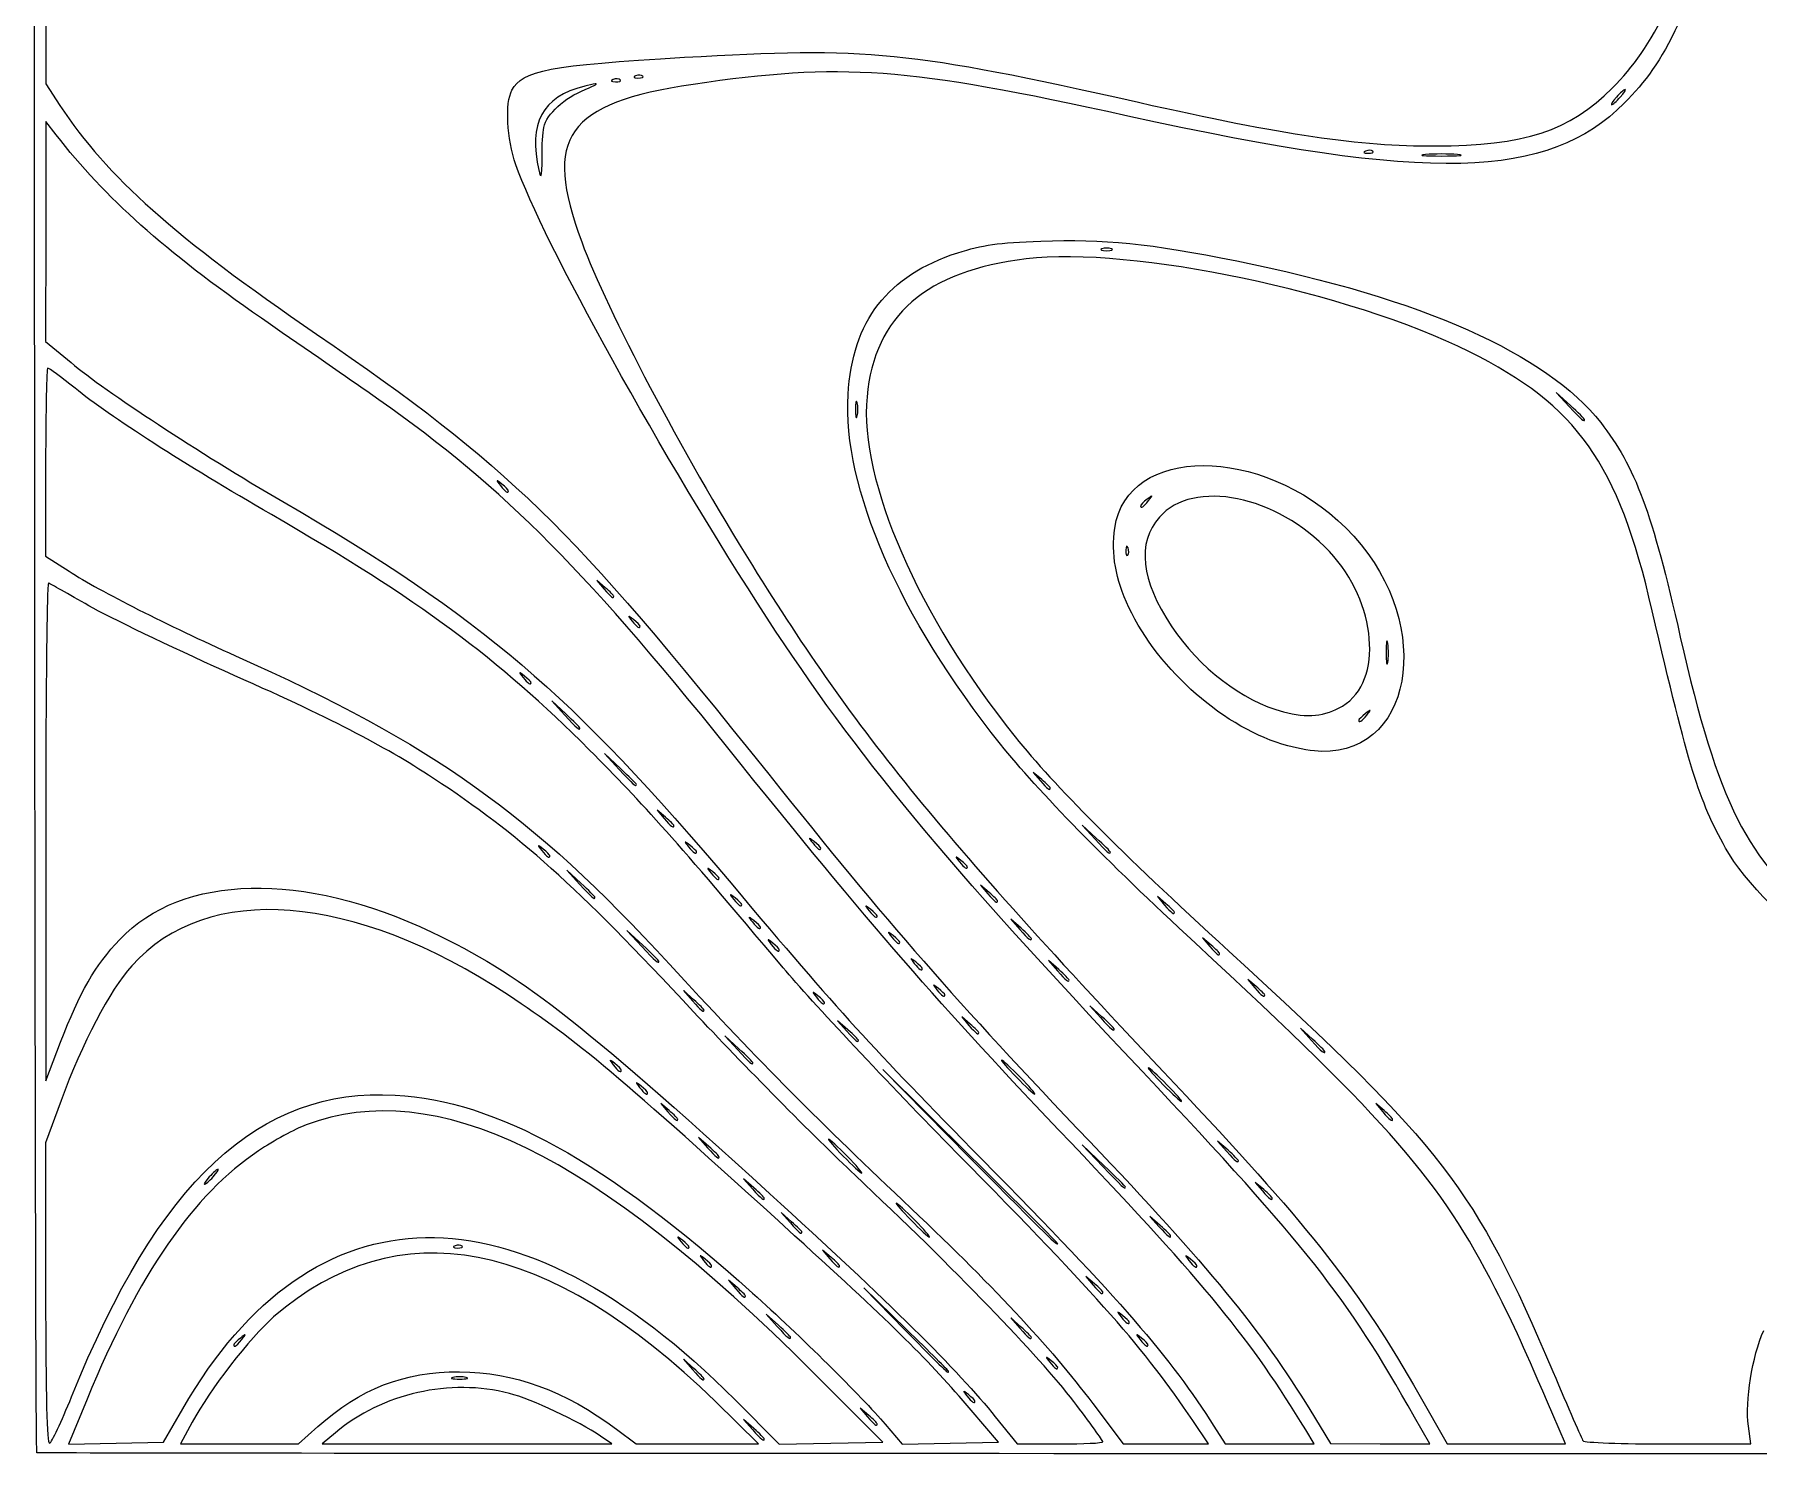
# Model space of a CAD drawing. Extents: x 32 to 2528, y 45 to 1395.
# Drawn here: x 32 to 643, y 46 to 549 of the extents above; entities that cross this region are included whole.
import ezdxf

# ---------------------------------------------------------------- set-up
doc = ezdxf.new("R2010")
doc.units = 0
doc.layers.add('Image', color=7, linetype='CONTINUOUS')

msp = doc.modelspace()

# ---------------------------------------------------------------- linework, layer by layer
at = {"layer": 'Image', "color": 7}
for points in [[(53.480884, 698.67211), (36, 666.01089), (36.0043, 598.67211), (36.0086, 531.33333), (41.065802, 523.72716)], [(39.729276, 513.35117), (36.12522, 518), (36.062609, 479.02932), (36, 440.05865), (45, 432.5632)], [(576.33333, 417.4051), (571.33333, 422), (575.92823, 417)], [(36, 397.2995), (36, 363.9322), (44.333333, 358.6135)], [(234.33333, 352.7933), (231.33333, 355.3333), (233.87332, 352.3333)], [(220.33333, 308.0718), (215.33333, 312.6667), (219.92823, 307.6667)], [(239.66667, 288.7294), (234, 294), (239.2706, 288.3333)], [(476.14977, 296.7739), (476.14977, 296.7741)], [(389, 284.7933), (386, 287.3333), (388.53999, 284.3333)], [(255.66667, 271.46), (252.66667, 274), (255.20665, 271)], [(36.041387, 266.4444), (36.082777, 178), (41.30642, 191.7183)], [(408.33333, 264.0724), (403.33333, 268.6673), (407.92823, 263.6673)], [(225.66667, 248.0721), (220.66667, 252.667), (225.26156, 247.667)], [(370.33333, 244.7936), (367.33333, 247.3336), (369.87332, 244.3336)], [(433, 240.7933), (430, 243.3333), (432.53999, 240.3333)], [(381.66667, 232.1009), (378, 235.3333), (381.23241, 231.6667)], [(247.66667, 226.0627), (242, 231.3333), (247.2706, 225.6667)], [(449, 226.1267), (446, 228.6667), (448.53999, 225.6667)], [(395, 217.4342), (391.33333, 220.6667), (394.56575, 217)], [(465, 211.4599), (462, 214), (464.53999, 211)], [(265.66667, 206.7676), (262, 210), (265.23241, 206.3333)], [(410.33333, 200.7505), (406, 204.6667), (409.91612, 200.3333)], [(320.33333, 196.1009), (316.66667, 199.3333), (319.89908, 195.6667)], [(363.66667, 198.1267), (360.66667, 200.6667), (363.20665, 197.6667)], [(485, 192.7505), (480.66667, 196.6667), (484.58279, 192.3333)], [(281.66667, 189.4051), (276.66667, 194), (281.26156, 189)], [(363.66667, 151.3442), (332.66667, 182), (363.32247, 151)], [(41.483505, 171.0064), (36, 156.0129), (36, 102.562)], [(257, 167.46), (254, 170), (256.53999, 167)], [(510.33333, 167.46), (507.33333, 170), (509.87332, 167)], [(271, 154.7676), (267.33333, 158), (270.56575, 154.3333)], [(411, 148.0459), (403.33333, 155.3337), (410.62112, 147.6671)], [(455, 153.4343), (451.33333, 156.6667), (454.56575, 153)], [(287, 140.1009), (283.33333, 143.3333), (286.56575, 139.6667)], [(467.66667, 139.4603), (464.66667, 142.0003), (467.20665, 139.0003)], [(300.33333, 128.1009), (296.66667, 131.3333), (299.89908, 127.6667)], [(431, 126.7676), (427.33333, 130), (430.56575, 126.3333)], [(314.33333, 115.4604), (311.33333, 118.0005), (313.87332, 115.0005)], [(281, 104.7933), (278, 107.3333), (280.53999, 104.3333)], [(341, 90.0228), (326, 104.6667), (340.64393, 89.6667)], [(407.66667, 106.1267), (404.66667, 108.6667), (407.20665, 105.6667)], [(295.66667, 91.4172), (291.33333, 95.3333), (295.24945, 91)], [(381.66667, 90.7676), (378, 94.0003), (381.23241, 90.3336)], [(385.33333, 87.1012), (385.33333, 87.1009)], [(265.66667, 76.1009), (262, 79.3333), (265.23241, 75.6667)], [(280.30788, 64.9693), (295.94909, 49.2577), (314.30788, 49.6289), (332.66667, 50), (308, 74.6928)], [(50.68342, 65.2433), (44.111088, 49.2545), (60.947676, 49.6272), (77.784265, 50), (84.564372, 61.7556)], [(238.27612, 54.5388), (245.21892, 49.3333), (266.94279, 49.3763), (288.66667, 49.4193), (273.33333, 64.3771)], [(327.66667, 59.46), (324.66667, 62), (327.20665, 59)], [(333.54161, 56.2917), (339.52965, 49.2501), (356.58463, 49.6251), (373.6396, 50), (363.97347, 61.3333)], [(407.06339, 63.6667), (417.81815, 49.3333), (432.95875, 49.3333), (448.09936, 49.3333), (442.48696, 57.6667)], [(484.00007, 61.4893), (491.3334, 49.4488), (508.93243, 49.3918), (526.53144, 49.3348), (521.13275, 58.862), (521.13268, 58.8605)], [(522.64016, 66.9335), (532.61362, 49.3333), (553.58959, 49.3333), (574.56555, 49.3333), (570.09275, 59.7833)], [(87.950588, 57.0406), (83.843623, 49.3351), (104.72591, 49.3351), (125.60819, 49.3351), (132.45052, 55.487), (132.45052, 55.4852)], [(287, 54.7676), (283.33333, 58), (286.56575, 54.3333)], [(372.54392, 59), (380.30037, 49.3333), (395.48352, 49.3333)], [(450.00028, 55.6691), (454, 49.3381), (469.77541, 49.3381), (485.55083, 49.3381), (482.5242, 54.3381), (482.5242, 54.3333)], [(610.87047, 49.3333), (640.25024, 49.3333), (639.39757, 55.6667)], [(138.66667, 53.3231), (134, 49.4051), (185.33333, 49.3781), (236.66667, 49.3511), (232.66667, 52.0805), (232.66667, 52.0803)], [(32.897431, 46.2182), (32.893031, 46.2181)]]:
    msp.add_lwpolyline(points, dxfattribs=at)
for points in [[(239.63889, 532.80551)], [(247.63889, 534.13884)], [(594, 526.66667)], [(506.30556, 507.47217)], [(211.94085, 505.66667)], [(536.33333, 506.30961)], [(413.66667, 472.88304)], [(323.58577, 418.3333)], [(581.33333, 412.4051)], [(200, 387.1701)], [(426.83675, 383.6667)], [(419.57743, 366.9167)], [(237.33333, 349.7933)], [(246.66667, 339.1701)], [(511.62334, 332.9817)], [(208, 319.1701)], [(495.57207, 310.8792)], [(504.17008, 307.6667)], [(225.33333, 303.0718)], [(245.33333, 283.0627)], [(392, 281.7933)], [(258.66667, 268.46)], [(214.66667, 257.837)], [(266.66667, 259.1704)], [(310.66667, 260.5041)], [(413.33333, 259.0724)], [(362.66667, 253.837)], [(274.66667, 249.837)], [(230.66667, 243.0721)], [(282.66667, 240.5034)], [(373.33333, 241.7936)], [(289.33333, 232.5034)], [(330.66667, 236.5034)], [(436, 237.7933)], [(338.66667, 227.1701)], [(385.33333, 228.4343)], [(253.33333, 220.3961)], [(296, 224.5034)], [(452, 223.1267)], [(346.66667, 217.8367)], [(354.66667, 208.5034)], [(398.66667, 213.7676)], [(468, 208.46)], [(269.33333, 203.1009)], [(312, 205.8367)], [(414.66667, 196.4172)], [(324, 192.4343)], [(366.66667, 195.1267)], [(286.66667, 184.4051)], [(489.33333, 188.4172)], [(240, 181.8367)], [(381.33333, 179.3333)], [(249.33333, 173.8367)], [(433.33333, 176.6667)], [(260, 164.46)], [(513.33333, 164.46)], [(274.66667, 151.1009)], [(320, 151.3333)], [(458.66667, 149.7676)], [(95.333333, 144)], [(290.66667, 136.4343)], [(418.66667, 140.3793)], [(470.66667, 136.4603)], [(344, 128.6667)], [(304, 124.4343)], [(434.66667, 123.1009)], [(183.63889, 119.4727)], [(264, 119.1701)], [(394.66667, 120.3442)], [(272, 112.5034)], [(317.33333, 112.4605)], [(444, 112.5034)], [(284, 101.7933)], [(410.66667, 103.1267)], [(420, 92.5035)], [(105.50341, 86.333)], [(300, 87.0839)], [(426.66667, 84.5032)], [(356, 75.0228)], [(394.66667, 76.5035)], [(185, 72.9191)], [(269.33333, 72.4343)], [(45.180213, 66.0201)], [(365.33333, 64.5035)], [(330.66667, 56.46)], [(290.66667, 51.1009)], [(410.66667, 50.1009)]]:
    msp.add_lwpolyline(points, close=True, dxfattribs=at)
for points in [[(32.893031, 46.2181), (32.414104, 46.6971), (32.043349, 320.1439), (32.069132, 653.87776)], [(591.17752, 529.8806), (606.28992, 545.15195), (614.00585, 561.46819), (634.4254, 621.33333)], [(637.99118, 615.97369), (617.02706, 553.68332), (610.49552, 539.65652), (595.40474, 524.51724)], [(262.42295, 540.78885), (326.92124, 544.59756), (342.37956, 543.06492), (423.33333, 524.83525)], [(201.23152, 529.14308), (204.99753, 536.17995), (214.27545, 537.94569), (262.42295, 540.78885)], [(419.48431, 519.97928), (340.9899, 537.31551), (318.12688, 538.97456), (265.41823, 531.15904)], [(227.24927, 529.37944), (231.05988, 530.91096), (232.25789, 531.73952), (230, 531.28188)], [(237.08333, 532.91076), (236.01969, 532.48513), (236.33563, 532.16919), (237.88889, 532.10521)], [(239.63889, 532.80556), (239.19583, 533.24861), (238.04583, 533.29597), (237.08333, 532.91076)], [(237.88889, 532.10521), (239.29444, 532.04731), (240.08195, 532.36245), (239.63889, 532.80551)], [(245.08333, 534.24409), (244.01969, 533.81847), (244.33563, 533.50252), (245.88889, 533.43855)], [(247.63889, 534.13889), (247.19583, 534.58195), (246.04583, 534.62931), (245.08333, 534.24409)], [(245.88889, 533.43855), (247.29444, 533.38065), (248.08195, 533.69579), (247.63889, 534.13884)], [(202.66724, 502.66667), (199.41797, 512.05903), (198.74365, 524.49447), (201.23152, 529.14308)], [(230, 531.28188), (213.45115, 527.92767), (207.5408, 519.68899), (210.18913, 503.66667)], [(265.41823, 531.15904), (220.43183, 524.48857), (212.10696, 512.70499), (225.97846, 475.33333)], [(212.54055, 515.89253), (213.64113, 520.77832), (219.7222, 526.35425), (227.24927, 529.37944)], [(528.37917, 509.35648), (559.87167, 509.39488), (576.17944, 514.72475), (591.17752, 529.8806)], [(592.66667, 526.66667), (591.33935, 525.2), (590.55336, 524), (590.92003, 524)], [(590.92003, 524), (591.28669, 524), (592.67268, 525.2), (594, 526.66667)], [(595.74664, 529.33333), (595.37997, 529.33333), (593.99399, 528.13333), (592.66667, 526.66667)], [(594, 526.66667), (595.32732, 528.13333), (596.11331, 529.33333), (595.74664, 529.33333)], [(41.065802, 523.72716), (58.092984, 498.11772), (81.395032, 477.34691), (132.00007, 442.67077)], [(595.40474, 524.51724), (568.36939, 497.395), (526.61718, 496.31797), (419.48431, 519.97928)], [(423.33333, 524.83525), (475.08613, 513.18124), (501.26737, 509.32337), (528.37917, 509.35648)], [(112.50885, 448.28104), (77.978607, 472.23467), (57.209308, 490.80389), (39.729276, 513.35117)], [(211.94085, 505.66667), (211.87095, 509.51667), (212.14088, 514.11831), (212.54055, 515.89253)], [(503.75, 507.57743), (502.68636, 507.1518), (503.00229, 506.83585), (504.55556, 506.77188)], [(506.30556, 507.47223), (505.86251, 507.91528), (504.71249, 507.96264), (503.75, 507.57743)], [(504.55556, 506.77188), (505.96111, 506.71398), (506.74861, 507.02912), (506.30556, 507.47217)], [(291.70212, 342), (255.29075, 397.7682), (211.81713, 476.21788), (202.66724, 502.66667)], [(210.18913, 503.66667), (211.35412, 496.61852), (212.08975, 497.45841), (211.94085, 505.66667)], [(525, 506.30961), (521.88333, 506.02889), (524.43333, 505.79921), (530.66667, 505.79921)], [(536.33333, 506.30961), (533.21667, 506.59032), (528.11667, 506.59032), (525, 506.30961)], [(530.66667, 505.79921), (536.9, 505.79921), (539.45, 506.02889), (536.33333, 506.30961)], [(225.97846, 475.33333), (235.15732, 450.60425), (261.42976, 400.773), (286.434, 360.6667)], [(320.33987, 421.2472), (321.90047, 447.39488), (334.36227, 463.49203), (359.24344, 471.49961)], [(359.24344, 471.49961), (367.97692, 474.31033), (373.51952, 475.09184), (388.71297, 475.65481)], [(540.5452, 436.42), (498.23237, 457.57589), (420.82969, 473.81032), (383.51657, 469.35521)], [(388.71297, 475.65481), (411.02676, 476.48161), (427.23683, 474.83705), (458.0806, 468.61723)], [(410.33333, 472.88304), (409.41667, 472.51316), (410.16667, 472.21052), (412, 472.21052)], [(413.66667, 472.88304), (412.75, 473.25292), (411.25, 473.25292), (410.33333, 472.88304)], [(412, 472.21052), (413.83333, 472.21052), (414.58333, 472.51316), (413.66667, 472.88304)], [(383.51657, 469.35521), (348.03855, 465.1192), (329.76309, 449.28836), (327.07107, 420.4601)], [(458.0806, 468.61723), (523.6162, 455.40159), (567.90421, 435.7271), (587.06152, 411.3187)], [(149.84219, 422.4063), (141.68872, 428.0495), (124.88872, 439.6931), (112.50885, 448.28104)], [(132.00007, 442.67077), (200.167, 395.9607), (221.61987, 375.0765), (292.25226, 286.6667)], [(605.3376, 344.6667), (593.09611, 397.2158), (578.98285, 417.2017), (540.5452, 436.42)], [(36.737795, 430.6667), (36.332008, 430.6667), (36, 415.6514), (36, 397.2995)], [(46.404461, 423.4815), (41.493583, 427.4333), (37.143583, 430.6667), (36.737795, 430.6667)], [(45, 432.5632), (57.316911, 422.3054), (90.330379, 400.6479), (120, 383.3618)], [(116, 378.7126), (85.296511, 396.4601), (58.812683, 413.4965), (46.404461, 423.4815)], [(277.78051, 296), (224.87072, 361.8979), (195.87701, 390.5445), (149.84219, 422.4063)], [(374.39325, 297.3333), (338.51324, 342.2037), (318.37728, 388.3641), (320.33987, 421.2472)], [(323.58577, 418.3333), (323.2504, 419.6167), (322.976, 418.5667), (322.976, 416)], [(322.976, 416), (322.976, 413.4333), (323.2504, 412.3833), (323.58577, 413.6667)], [(323.58577, 413.6667), (323.92113, 414.95), (323.92113, 417.05), (323.58577, 418.3333)], [(327.07107, 420.4601), (324.29131, 390.6922), (345.16635, 342.7814), (379.55633, 300)], [(575.92823, 417), (580.20504, 412.3461), (581.33333, 411.3869), (581.33333, 412.4051)], [(581.33333, 412.4051), (581.33333, 412.6279), (579.08333, 414.8779), (576.33333, 417.4051)], [(587.06152, 411.3187), (599.33279, 395.6838), (605.28781, 379.6441), (615.27247, 335.3333)], [(414.87605, 373.9149), (419.2464, 403.4494), (466.87449, 403.4989), (496.8024, 373.9999)], [(197.66667, 389.5034), (195.55192, 391.1619), (195.50476, 391.1147), (197.16325, 389)], [(490.94211, 365.6119), (472.33127, 385.514), (442.70263, 391.5045), (430.66841, 377.7983)], [(197.16325, 389), (198.90508, 386.779), (200, 386.0727), (200, 387.1701)], [(200, 387.1701), (200, 387.4469), (198.95, 388.4969), (197.66667, 389.5034)], [(426.83675, 383.6667), (428.49524, 385.7814), (428.44808, 385.8286), (426.33333, 384.1701)], [(120, 383.3618), (190.81717, 342.1023), (221.96181, 315.5356), (279.46863, 247.3333)], [(426.33333, 384.1701), (425.05, 383.1636), (424, 382.1136), (424, 381.8367)], [(424, 381.8367), (424, 380.7394), (425.09492, 381.4457), (426.83675, 383.6667)], [(228.66667, 295.3593), (196.16444, 327.9037), (168.52709, 348.3504), (116, 378.7126)], [(419.88495, 345.8276), (415.13721, 355.9733), (413.54353, 364.9098), (414.87605, 373.9149)], [(430.66841, 377.7983), (422.67991, 368.6999), (424.12667, 355.3479), (434.836, 339.3361)], [(496.8024, 373.9999), (527.92743, 343.321), (522.46719, 294.1685), (488, 294.7617)], [(419.57748, 366.9167), (419.15185, 367.9803), (418.83591, 367.6644), (418.77193, 366.1111)], [(419.47223, 364.3611), (419.91528, 364.8042), (419.96264, 365.9542), (419.57743, 366.9167)], [(286.434, 360.6667), (324.04846, 300.3338), (352.78715, 265.186), (440.15272, 172.6667)], [(418.77193, 366.1111), (418.71403, 364.7056), (419.02917, 363.9181), (419.47223, 364.3611)], [(495.57207, 310.8792), (510.19696, 319.6937), (507.84139, 347.54), (490.94211, 365.6119)], [(37.010695, 354.4444), (36.454813, 354.6889), (36.018624, 315.0889), (36.041387, 266.4444)], [(51.344028, 346.3882), (44.016577, 350.5747), (37.566577, 354.2), (37.010695, 354.4444)], [(44.333333, 358.6135), (55.577353, 351.4369), (79.095037, 339.5036), (103.33333, 328.6758)], [(233.87332, 352.3333), (236.26028, 349.5141), (237.33333, 348.7263), (237.33333, 349.7933)], [(237.33333, 349.7933), (237.33333, 350.0464), (235.98333, 351.3964), (234.33333, 352.7933)], [(99.318085, 323.3211), (80.259805, 331.8215), (58.67148, 342.2017), (51.344028, 346.3882)], [(244.33333, 341.5034), (242.21859, 343.1619), (242.17143, 343.1147), (243.82992, 341)], [(476.14977, 296.7741), (454.15, 302.6905), (430.36907, 323.4236), (419.88495, 345.8276)], [(631.34347, 260.4964), (621.75132, 277.7687), (618.37933, 288.6824), (605.3376, 344.6667)], [(243.82992, 341), (245.57175, 338.779), (246.66667, 338.0727), (246.66667, 339.1701)], [(246.66667, 339.1701), (246.66667, 339.4469), (245.61667, 340.4969), (244.33333, 341.5034)], [(424.6414, 181.3333), (354.01499, 256.367), (323.65908, 293.0543), (291.70212, 342)], [(434.836, 339.3361), (444.95011, 324.2142), (459.90629, 312.7507), (474.66667, 308.8068)], [(511.04801, 330), (511.03901, 326.3333), (511.28876, 324.6751), (511.60524, 326.315)], [(511.62344, 332.9817), (511.31697, 335.0084), (511.05803, 333.6667), (511.04801, 330)], [(511.60524, 326.315), (511.92172, 327.9549), (511.92992, 330.9549), (511.62334, 332.9817)], [(615.27247, 335.3333), (628.38608, 277.1365), (640.01893, 253.9426), (664.13461, 237.9105)], [(103.33333, 328.6758), (173.31136, 297.4149), (208.18448, 272.6242), (257.04491, 219.4048)], [(173.47333, 285.1912), (154.84649, 297.3909), (137.77929, 306.1667), (99.318085, 323.3211)], [(205.66667, 321.5034), (203.55192, 323.1619), (203.50476, 323.1147), (205.16325, 321)], [(205.16325, 321), (206.90508, 318.779), (208, 318.0727), (208, 319.1701)], [(208, 319.1701), (208, 319.4469), (206.95, 320.4969), (205.66667, 321.5034)], [(219.92823, 307.6667), (224.20504, 303.0128), (225.33333, 302.0536), (225.33333, 303.0718)], [(225.33333, 303.0718), (225.33333, 303.2946), (223.08333, 305.5446), (220.33333, 308.0718)], [(474.66667, 308.8068), (483.04757, 306.5675), (489.47544, 307.2047), (495.57207, 310.8792)], [(503.66667, 308.1701), (502.38333, 307.1636), (501.33333, 306.1136), (501.33333, 305.8367)], [(501.33333, 305.8367), (501.33333, 304.7394), (502.42825, 305.4457), (504.17008, 307.6667)], [(504.17008, 307.6667), (505.82857, 309.7814), (505.78141, 309.8286), (503.66667, 308.1701)], [(379.55633, 300), (393.78792, 282.2958), (416.2566, 259.7493), (455.33333, 223.9607)], [(297.39929, 218.0267), (259.34595, 263.2362), (248.00756, 275.9933), (228.66667, 295.3593)], [(399.37477, 156), (352.20368, 205.5202), (328.69245, 232.5903), (277.78051, 296)], [(443.33333, 226.9114), (411.97541, 255.9056), (387.65427, 280.7495), (374.39325, 297.3333)], [(488, 294.7617), (485.43333, 294.8057), (480.10073, 295.7114), (476.14977, 296.7739)], [(239.2706, 288.3333), (244.1722, 283.0634), (245.33333, 282.054), (245.33333, 283.0627)], [(245.33333, 283.0627), (245.33333, 283.2806), (242.78333, 285.8306), (239.66667, 288.7294)], [(265.63484, 202.5155), (223.56775, 247.6235), (203.91573, 265.2528), (173.47333, 285.1912)], [(292.25226, 286.6667), (334.66782, 233.5756), (358.31591, 206.5263), (406.00007, 156.5591)], [(388.53999, 284.3333), (390.92695, 281.5141), (392, 280.7263), (392, 281.7933)], [(392, 281.7933), (392, 282.0464), (390.65, 283.3964), (389, 284.7933)], [(255.20665, 271), (257.59361, 268.1807), (258.66667, 267.393), (258.66667, 268.46)], [(258.66667, 268.46), (258.66667, 268.713), (257.31667, 270.063), (255.66667, 271.46)], [(264.33333, 261.5037), (262.21859, 263.1622), (262.17143, 263.115), (263.82992, 261.0003)], [(308.33333, 262.8374), (306.21859, 264.4959), (306.17143, 264.4487), (307.82992, 262.334)], [(310.66667, 260.5041), (310.66667, 260.7809), (309.61667, 261.8309), (308.33333, 262.8374)], [(407.92823, 263.6673), (412.20504, 259.0134), (413.33333, 258.0542), (413.33333, 259.0724)], [(413.33333, 259.0724), (413.33333, 259.2952), (411.08333, 261.5452), (408.33333, 264.0724)], [(212.33333, 260.1704), (210.21859, 261.8289), (210.17143, 261.7817), (211.82992, 259.667)], [(211.82992, 259.667), (213.57175, 257.446), (214.66667, 256.7397), (214.66667, 257.837)], [(214.66667, 257.837), (214.66667, 258.1139), (213.61667, 259.1639), (212.33333, 260.1704)], [(263.82992, 261.0003), (265.57175, 258.7793), (266.66667, 258.073), (266.66667, 259.1704)], [(266.66667, 259.1704), (266.66667, 259.4472), (265.61667, 260.4972), (264.33333, 261.5037)], [(307.82992, 262.334), (309.57175, 260.113), (310.66667, 259.4067), (310.66667, 260.5041)], [(360.33333, 256.1704), (358.21859, 257.8289), (358.17143, 257.7817), (359.82992, 255.667)], [(666.24807, 225.5852), (655.16221, 231.388), (637.94597, 248.6075), (631.34347, 260.4964)], [(62.288116, 228.148), (84.407425, 251.4632), (127.26269, 252.4607), (172.89797, 230.7226)], [(272.33333, 252.1704), (270.21859, 253.8289), (270.17143, 253.7817), (271.82992, 251.667)], [(271.82992, 251.667), (273.57175, 249.446), (274.66667, 248.7397), (274.66667, 249.837)], [(274.66667, 249.837), (274.66667, 250.1139), (273.61667, 251.1639), (272.33333, 252.1704)], [(359.82992, 255.667), (361.57175, 253.446), (362.66667, 252.7397), (362.66667, 253.837)], [(362.66667, 253.837), (362.66667, 254.1139), (361.61667, 255.1639), (360.33333, 256.1704)], [(200.01979, 208.3503), (145.00799, 244.6646), (93.198069, 248.7151), (66.523588, 218.787)], [(225.26156, 247.667), (229.53837, 243.0131), (230.66667, 242.0539), (230.66667, 243.0721)], [(230.66667, 243.0721), (230.66667, 243.2949), (228.41667, 245.5449), (225.66667, 248.0721)], [(280.33333, 242.8367), (278.21859, 244.4952), (278.17143, 244.4481), (279.82992, 242.3333)], [(279.46863, 247.3333), (317.50413, 202.2238), (328.34435, 190.3112), (368.02897, 150.0126)], [(373.33333, 241.7936), (373.33333, 242.0467), (371.98333, 243.3967), (370.33333, 244.7936)], [(279.82992, 242.3333), (281.57175, 240.1123), (282.66667, 239.406), (282.66667, 240.5034)], [(282.66667, 240.5034), (282.66667, 240.7803), (281.61667, 241.8303), (280.33333, 242.8367)], [(328.33333, 238.8367), (326.21859, 240.4952), (326.17143, 240.4481), (327.82992, 238.3333)], [(327.82992, 238.3333), (329.57175, 236.1123), (330.66667, 235.406), (330.66667, 236.5034)], [(330.66667, 236.5034), (330.66667, 236.7803), (329.61667, 237.8303), (328.33333, 238.8367)], [(369.87332, 244.3336), (372.26028, 241.5144), (373.33333, 240.7266), (373.33333, 241.7936)], [(432.53999, 240.3333), (434.92695, 237.5141), (436, 236.7263), (436, 237.7933)], [(436, 237.7933), (436, 238.0464), (434.65, 239.3964), (433, 240.7933)], [(287, 234.8367), (284.88525, 236.4952), (284.83809, 236.4481), (286.49659, 234.3333)], [(286.49659, 234.3333), (288.23841, 232.1123), (289.33333, 231.406), (289.33333, 232.5034)], [(289.33333, 232.5034), (289.33333, 232.7803), (288.28333, 233.8303), (287, 234.8367)], [(41.30642, 191.7183), (48.045763, 209.4172), (53.496571, 218.8812), (62.288116, 228.148)], [(172.89797, 230.7226), (204.15859, 215.8318), (223.78793, 200.6349), (292.66667, 137.9984)], [(253.33333, 220.3961), (253.33333, 220.6139), (250.78333, 223.1639), (247.66667, 226.0627)], [(293.66667, 226.8367), (291.55192, 228.4952), (291.50476, 228.4481), (293.16325, 226.3333)], [(293.16325, 226.3333), (294.90508, 224.1123), (296, 223.406), (296, 224.5034)], [(296, 224.5034), (296, 224.7803), (294.95, 225.8303), (293.66667, 226.8367)], [(336.33333, 229.5034), (334.21859, 231.1619), (334.17143, 231.1147), (335.82992, 229)], [(335.82992, 229), (337.57175, 226.779), (338.66667, 226.0727), (338.66667, 227.1701)], [(338.66667, 227.1701), (338.66667, 227.4469), (337.61667, 228.4969), (336.33333, 229.5034)], [(381.23241, 231.6667), (384.2536, 228.2396), (385.33333, 227.3885), (385.33333, 228.4343)], [(385.33333, 228.4343), (385.33333, 228.6731), (383.68333, 230.3231), (381.66667, 232.1009)], [(549.6654, 104.4591), (530.40295, 142.3243), (512.42513, 163.0276), (443.33333, 226.9114)], [(452, 223.1267), (452, 223.3797), (450.65, 224.7297), (449, 226.1267)], [(247.2706, 225.6667), (252.1722, 220.3967), (253.33333, 219.3873), (253.33333, 220.3961)], [(344.33333, 220.17), (342.21859, 221.8285), (342.17143, 221.7813), (343.82992, 219.6666)], [(346.66667, 217.8367), (346.66667, 218.1135), (345.61667, 219.1635), (344.33333, 220.17)], [(448.53999, 225.6667), (450.92695, 222.8474), (452, 222.0597), (452, 223.1267)], [(455.33333, 223.9607), (531.64389, 154.0712), (542.33689, 140.198), (570.09379, 75.0695)], [(66.523588, 218.787), (58.643043, 209.9452), (48.982941, 191.5122), (41.483505, 171.0064)], [(257.04491, 219.4048), (286.34875, 187.4867), (308.40108, 165.1456), (339.80235, 135.5636)], [(358.66667, 152.6908), (334.83333, 176.9069), (307.26301, 206.308), (297.39929, 218.0267)], [(343.82992, 219.6666), (345.57175, 217.4456), (346.66667, 216.7393), (346.66667, 217.8367)], [(394.56575, 217), (397.58693, 213.5729), (398.66667, 212.7219), (398.66667, 213.7676)], [(398.66667, 213.7675), (398.66667, 214.0063), (397.01667, 215.6563), (395, 217.4342)], [(301.43375, 123.1452), (238.79821, 180.155), (224.37465, 192.2733), (200.01979, 208.3503)], [(309.66667, 208.1701), (307.55192, 209.8286), (307.50476, 209.7814), (309.16325, 207.6667)], [(312, 205.8367), (312, 206.1136), (310.95, 207.1636), (309.66667, 208.1701)], [(352.33333, 210.8367), (350.21859, 212.4952), (350.17143, 212.4481), (351.82992, 210.3333)], [(351.82992, 210.3333), (353.57175, 208.1123), (354.66667, 207.406), (354.66667, 208.5034)], [(354.66667, 208.5034), (354.66667, 208.7803), (353.61667, 209.8303), (352.33333, 210.8367)], [(464.53999, 211), (466.92695, 208.1807), (468, 207.393), (468, 208.46)], [(468, 208.4599), (468, 208.713), (466.65, 210.063), (465, 211.4599)], [(265.23241, 206.3333), (268.2536, 202.9063), (269.33333, 202.0552), (269.33333, 203.1009)], [(322.75441, 144.6667), (308.70047, 157.8667), (282.99665, 183.8986), (265.63484, 202.5155)], [(269.33333, 203.1009), (269.33333, 203.3397), (267.68333, 204.9897), (265.66667, 206.7676)], [(309.16325, 207.6667), (310.90508, 205.4457), (312, 204.7394), (312, 205.8367)], [(319.89908, 195.6667), (322.92027, 192.2396), (324, 191.3885), (324, 192.4343)], [(324, 192.4343), (324, 192.6731), (322.35, 194.3231), (320.33333, 196.1009)], [(363.20665, 197.6667), (365.59361, 194.8474), (366.66667, 194.0597), (366.66667, 195.1267)], [(366.66667, 195.1267), (366.66667, 195.3797), (365.31667, 196.7297), (363.66667, 198.1267)], [(409.91612, 200.3333), (413.56649, 196.2941), (414.66667, 195.3871), (414.66667, 196.4172)], [(414.66667, 196.4172), (414.66667, 196.6467), (412.71667, 198.5967), (410.33333, 200.7505)], [(286.66667, 184.4051), (286.66667, 184.6279), (284.41667, 186.8779), (281.66667, 189.4051)], [(484.58279, 192.3333), (488.23316, 188.2941), (489.33333, 187.3871), (489.33333, 188.4172)], [(489.33333, 188.4172), (489.33333, 188.6467), (487.38333, 190.5967), (485, 192.7505)], [(237.66667, 184.1701), (235.55192, 185.8286), (235.50476, 185.7814), (237.16325, 183.6667)], [(237.16325, 183.6667), (238.90508, 181.4457), (240, 180.7394), (240, 181.8367)], [(240, 181.8367), (240, 182.1136), (238.95, 183.1636), (237.66667, 184.1701)], [(281.26156, 189), (285.53837, 184.3461), (286.66667, 183.3869), (286.66667, 184.4051)], [(374.77811, 185.3333), (374.41144, 185.3333), (376.76129, 182.6333), (380, 179.3333)], [(381.33333, 179.3333), (378.09463, 182.6333), (375.14477, 185.3333), (374.77811, 185.3333)], [(308, 74.6928), (230.38876, 152.3865), (174.45384, 179.6833), (128.2692, 162.4034)], [(247, 176.1701), (244.88525, 177.8286), (244.83809, 177.7814), (246.49659, 175.6667)], [(380, 179.3333), (383.23871, 176.0333), (386.18856, 173.3333), (386.55523, 173.3333)], [(386.55523, 173.3333), (386.92189, 173.3333), (384.57204, 176.0333), (381.33333, 179.3333)], [(521.13268, 58.8605), (496.62148, 102.1157), (483.34801, 118.9633), (424.6414, 181.3333)], [(426.77811, 182.6667), (426.41144, 182.6667), (428.76129, 179.9667), (432, 176.6667)], [(433.33333, 176.6667), (430.09463, 179.9667), (427.14477, 182.6667), (426.77811, 182.6667)], [(45.180213, 66.0201), (75.944888, 142.53), (111.60598, 175.7743), (159.88297, 172.9492)], [(159.88297, 172.9492), (196.12031, 170.8286), (234.11847, 149.7773), (286.54801, 102.7755)], [(246.49659, 175.6667), (248.23841, 173.4457), (249.33333, 172.7394), (249.33333, 173.8367)], [(249.33333, 173.8367), (249.33333, 174.1136), (248.28333, 175.1636), (247, 176.1701)], [(432, 176.6667), (435.23871, 173.3667), (438.18856, 170.6667), (438.55523, 170.6667)], [(438.55523, 170.6667), (438.92189, 170.6667), (436.57204, 173.3667), (433.33333, 176.6667)], [(440.15272, 172.6667), (484.00438, 126.2282), (502.40532, 102.6417), (522.64016, 66.9335)], [(256.53999, 167), (258.92695, 164.1807), (260, 163.393), (260, 164.46)], [(260, 164.46), (260, 164.713), (258.65, 166.063), (257, 167.46)], [(509.87332, 167), (512.26028, 164.1807), (513.33333, 163.393), (513.33333, 164.46)], [(513.33333, 164.46), (513.33333, 164.713), (511.98333, 166.063), (510.33333, 167.46)], [(128.2692, 162.4034), (124.37576, 160.9467), (116.79773, 156.817), (111.42913, 153.2262)], [(111.42913, 153.2262), (88.399268, 137.8229), (68.921232, 109.6113), (50.68342, 65.2433)], [(270.56575, 154.3333), (273.58693, 150.9063), (274.66667, 150.0552), (274.66667, 151.1009)], [(274.66667, 151.1009), (274.66667, 151.3397), (273.01667, 152.9897), (271, 154.7676)], [(313.44477, 157.3333), (313.07811, 157.3333), (315.42796, 154.6333), (318.66667, 151.3333)], [(320, 151.3333), (316.76129, 154.6333), (313.81144, 157.3333), (313.44477, 157.3333)], [(482.5242, 54.3333), (463.36595, 85.9828), (446.94449, 106.0613), (399.37477, 156)], [(406.00007, 156.5591), (447.47908, 113.0942), (467.23716, 89.0123), (484.00007, 61.4893)], [(454.56575, 153), (457.58693, 149.5729), (458.66667, 148.7219), (458.66667, 149.7676)], [(458.66667, 149.7676), (458.66667, 150.0064), (457.01667, 151.6564), (455, 153.4343)], [(97.079967, 146.6667), (96.7133, 146.6667), (95.327315, 145.4667), (94, 144)], [(95.333333, 144), (96.660648, 145.4667), (97.446633, 146.6667), (97.079967, 146.6667)], [(318.66667, 151.3333), (321.90537, 148.0333), (324.85523, 145.3333), (325.22189, 145.3333)], [(325.22189, 145.3333), (325.58856, 145.3333), (323.23871, 148.0333), (320, 151.3333)], [(442.48696, 57.6667), (425.26873, 83.2324), (410.07492, 100.4571), (358.66667, 152.6908)], [(363.32247, 151), (391.80819, 122.1944), (394.66667, 119.3987), (394.66667, 120.3442)], [(394.66667, 120.3442), (394.66667, 120.5335), (380.71667, 134.4835), (363.66667, 151.3442)], [(368.02897, 150.0126), (416.96707, 100.3173), (434.65181, 79.9633), (450.00028, 55.6691)], [(410.62112, 147.6671), (417.39171, 140.5445), (418.66667, 139.3896), (418.66667, 140.3793)], [(418.66667, 140.3793), (418.66667, 140.5877), (415.21667, 144.0377), (411, 148.0459)], [(84.564372, 61.7556), (130.61023, 141.5917), (202.84793, 142.7777), (280.30788, 64.9693)], [(94, 144), (92.672685, 142.5333), (91.8867, 141.3333), (92.253367, 141.3333)], [(92.253367, 141.3333), (92.620033, 141.3333), (94.006019, 142.5333), (95.333333, 144)], [(400.33333, 64.3843), (388.02481, 80.4833), (357.91356, 111.6439), (322.75441, 144.6667)], [(286.56575, 139.6667), (289.58693, 136.2396), (290.66667, 135.3885), (290.66667, 136.4343)], [(290.66667, 136.4343), (290.66667, 136.6731), (289.01667, 138.3231), (287, 140.1009)], [(292.66667, 137.9984), (334.62827, 99.8396), (359.55749, 75.1847), (372.54392, 59)], [(337.44477, 134.6667), (337.07811, 134.6667), (339.42796, 131.9667), (342.66667, 128.6667)], [(344, 128.6667), (340.76129, 131.9667), (337.81144, 134.6667), (337.44477, 134.6667)], [(339.80235, 135.5636), (371.28652, 105.9035), (391.92412, 83.8435), (407.06339, 63.6667)], [(467.20665, 139.0003), (469.59361, 136.181), (470.66667, 135.3933), (470.66667, 136.4603)], [(470.66667, 136.4603), (470.66667, 136.7133), (469.31667, 138.0633), (467.66667, 139.4603)], [(273.33333, 64.3771), (213.89899, 122.3565), (160.76153, 132.5262), (116.80129, 94.335)], [(342.66667, 128.6667), (345.90537, 125.3667), (348.85523, 122.6667), (349.22189, 122.6667)], [(349.22189, 122.6667), (349.58856, 122.6667), (347.23871, 125.3667), (344, 128.6667)], [(261.66667, 121.5034), (259.55192, 123.1619), (259.50476, 123.1147), (261.16325, 121)], [(299.89908, 127.6667), (302.92027, 124.2396), (304, 123.3885), (304, 124.4343)], [(304, 124.4343), (304, 124.6731), (302.35, 126.3231), (300.33333, 128.1009)], [(363.97347, 61.3333), (348.62149, 79.3332), (337.58927, 90.2371), (301.43375, 123.1452)], [(430.56575, 126.3333), (433.58693, 122.9063), (434.66667, 122.0552), (434.66667, 123.1009)], [(434.66667, 123.1009), (434.66667, 123.3397), (433.01667, 124.9897), (431, 126.7676)], [(181.08333, 119.5779), (180.01969, 119.1523), (180.33563, 118.8364), (181.88889, 118.7724)], [(183.63889, 119.4727), (183.19583, 119.9158), (182.04583, 119.9631), (181.08333, 119.5779)], [(181.88889, 118.7724), (183.29444, 118.7144), (184.08195, 119.0296), (183.63889, 119.4727)], [(261.16325, 121), (262.90508, 118.779), (264, 118.0727), (264, 119.1701)], [(264, 119.1701), (264, 119.4469), (262.95, 120.4969), (261.66667, 121.5034)], [(269.66667, 114.8367), (267.55192, 116.4952), (267.50476, 116.4481), (269.16325, 114.3333)], [(441.66667, 114.8367), (439.55192, 116.4952), (439.50476, 116.4481), (441.16325, 114.3333)], [(269.16325, 114.3333), (270.90508, 112.1123), (272, 111.406), (272, 112.5034)], [(272, 112.5034), (272, 112.7803), (270.95, 113.8303), (269.66667, 114.8367)], [(313.87332, 115.0005), (316.26028, 112.1812), (317.33333, 111.3935), (317.33333, 112.4605)], [(317.33333, 112.4604), (317.33333, 112.7135), (315.98333, 114.0635), (314.33333, 115.4604)], [(441.16325, 114.3333), (442.90508, 112.1123), (444, 111.406), (444, 112.5034)], [(444, 112.5034), (444, 112.7803), (442.95, 113.8303), (441.66667, 114.8367)], [(280.53999, 104.3333), (282.92695, 101.5141), (284, 100.7264), (284, 101.7933)], [(284, 101.7933), (284, 102.0464), (282.65, 103.3964), (281, 104.7933)], [(407.20665, 105.6667), (409.59361, 102.8475), (410.66667, 102.0597), (410.66667, 103.1267)], [(410.66667, 103.1267), (410.66667, 103.3797), (409.31667, 104.7297), (407.66667, 106.1267)], [(570.09275, 59.7833), (559.73823, 83.9751), (556.65072, 90.7276), (549.6654, 104.4591)], [(36, 102.562), (36, 66.446), (36.445865, 49.2597), (37.374797, 49.5693)], [(286.54801, 102.7755), (303.34281, 87.7192), (325.20939, 66.09), (333.54161, 56.2917)], [(116.80129, 94.335), (108.46956, 87.0967), (94.003267, 68.3966), (87.950588, 57.0406)], [(417.66667, 94.8368), (415.55192, 96.4952), (415.50476, 96.4481), (417.16325, 94.3333)], [(417.16325, 94.3333), (418.90508, 92.1124), (420, 91.406), (420, 92.5035)], [(420, 92.5035), (420, 92.7803), (418.95, 93.8303), (417.66667, 94.8368)], [(105, 86.8365), (102.779, 85.0946), (102.07269, 83.9997), (103.17007, 83.9997)], [(103.17007, 83.9997), (103.44695, 83.9997), (104.49695, 85.0497), (105.50341, 86.333)], [(105.50341, 86.333), (107.1619, 88.4478), (107.11474, 88.4949), (105, 86.8365)], [(295.24945, 91), (298.89983, 86.9607), (300, 86.0537), (300, 87.0839)], [(300, 87.0839), (300, 87.3133), (298.05, 89.2633), (295.66667, 91.4172)], [(340.64393, 89.6667), (354.24579, 75.7341), (356, 74.0612), (356, 75.0228)], [(356, 75.0228), (356, 75.2185), (349.25, 81.9685), (341, 90.0228)], [(381.23241, 90.3336), (384.2536, 86.9065), (385.33333, 86.0555), (385.33333, 87.1012)], [(385.33333, 87.1009), (385.33333, 87.3397), (383.68333, 88.9897), (381.66667, 90.7676)], [(424.33333, 86.8365), (422.21859, 88.4949), (422.17143, 88.4478), (423.82992, 86.333)], [(423.82992, 86.333), (425.57175, 84.1121), (426.66667, 83.4057), (426.66667, 84.5032)], [(426.66667, 84.5032), (426.66667, 84.78), (425.61667, 85.83), (424.33333, 86.8365)], [(639.39757, 55.6667), (638.20235, 64.5445), (640.75461, 80.3769), (644.85328, 89.51)], [(392.33333, 78.8368), (390.21859, 80.4952), (390.17143, 80.4481), (391.82992, 78.3333)], [(132.45052, 55.4852), (147.39093, 68.9179), (162.96664, 74.9415), (182.66667, 74.9052)], [(182.66667, 74.9052), (201.95503, 74.8692), (219.94977, 68.2793), (238.27612, 54.5388)], [(265.23241, 75.6667), (268.2536, 72.2396), (269.33333, 71.3885), (269.33333, 72.4343)], [(269.33333, 72.4343), (269.33333, 72.6731), (267.68333, 74.3231), (265.66667, 76.1009)], [(391.82992, 78.3333), (393.57175, 76.1124), (394.66667, 75.406), (394.66667, 76.5035)], [(394.66667, 76.5035), (394.66667, 76.7803), (393.61667, 77.8303), (392.33333, 78.8368)], [(570.09379, 75.0695), (575.60287, 62.1431), (580.42089, 51.0644), (580.80051, 50.4501)], [(200.35176, 67.2421), (179.33484, 72.6883), (155.26276, 67.2571), (138.66667, 53.3231)], [(180.33333, 72.9191), (179.05, 72.5837), (180.1, 72.3093), (182.66667, 72.3093)], [(185, 72.9191), (183.71667, 73.2545), (181.61667, 73.2545), (180.33333, 72.9191)], [(182.66667, 72.3093), (185.23333, 72.3093), (186.28333, 72.5837), (185, 72.9191)], [(232.66667, 52.0803), (224.83575, 57.4235), (208.29708, 65.1833), (200.35176, 67.2421)], [(363, 66.8368), (360.88525, 68.4952), (360.83809, 68.4481), (362.49659, 66.3333)], [(37.374797, 49.5693), (38.130936, 49.8215), (41.643373, 57.2243), (45.180213, 66.0201)], [(362.49659, 66.3333), (364.23841, 64.1124), (365.33333, 63.406), (365.33333, 64.5035)], [(365.33333, 64.5035), (365.33333, 64.7803), (364.28333, 65.8303), (363, 66.8368)], [(410.66667, 50.1009), (410.66667, 50.5232), (406.01667, 56.9507), (400.33333, 64.3843)], [(327.20665, 59), (329.59361, 56.1808), (330.66667, 55.3931), (330.66667, 56.46)], [(330.66667, 56.46), (330.66667, 56.7131), (329.31667, 58.0631), (327.66667, 59.46)], [(286.56575, 54.3333), (289.58693, 50.9063), (290.66667, 50.0552), (290.66667, 51.1009)], [(290.66667, 51.1009), (290.66667, 51.3397), (289.01667, 52.9897), (287, 54.7676)], [(395.48352, 49.3333), (403.83425, 49.3333), (410.66667, 49.6788), (410.66667, 50.1009)], [(580.80051, 50.4501), (581.18012, 49.8359), (594.7116, 49.3333), (610.87047, 49.3333)], [(2244.0044, 46.4352), (2210.3793, 45.804), (33.525312, 45.5902), (32.897431, 46.2182)]]:
    msp.add_open_spline(points, degree=3, dxfattribs=at)

doc.saveas('drawing.dxf')
